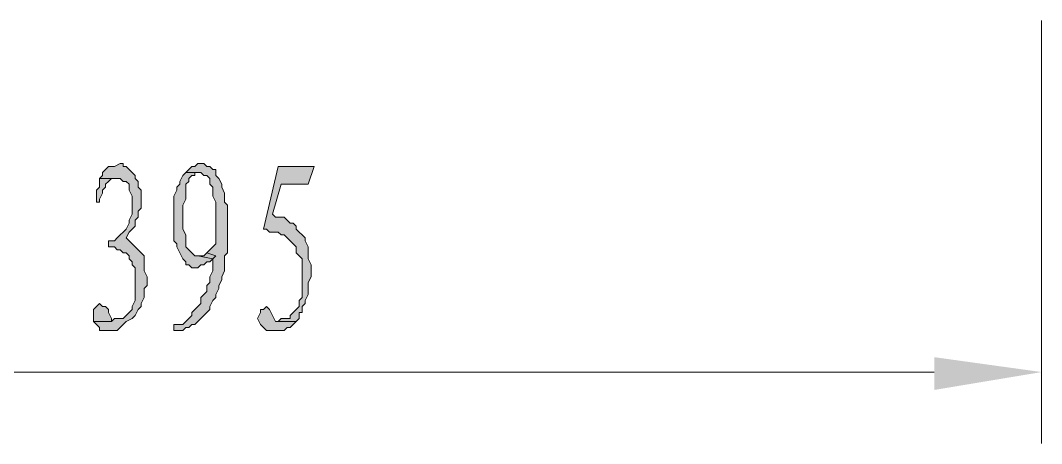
# Model space of a CAD drawing. Header units: millimetres. Extents: x 24 to 410, y 10 to 282.
# Drawn here: x 267.65 to 282.15, y 55.2 to 61.21 of the extents above; entities that cross this region are included whole.
import ezdxf

# ---------------------------------------------------------------- set-up
doc = ezdxf.new("R2010")
doc.units = ezdxf.units.MM

msp = doc.modelspace()

# ---------------------------------------------------------------- hatches: boundary and pattern name
h = msp.add_hatch(color=256)
h.dxf.hatch_style = 2
h.paths.add_polyline_path([(269.070667, 59.182), (268.986, 59.139667), (268.901333, 59.139667), (268.859, 59.097333), (268.816667, 59.055), (268.816667, 59.012667), (268.774333, 58.970333), (269.070667, 58.970333), (269.113, 58.928), (269.155333, 58.928), (269.197667, 58.885667), (269.197667, 58.801), (269.24, 58.716333), (269.24, 58.462333), (269.197667, 58.377667), (269.197667, 58.335333), (269.155333, 58.250667), (269.113, 58.208333), (269.070667, 58.166), (269.028333, 58.123667), (268.986, 58.081333), (268.901333, 58.081333), (268.901333, 57.996667), (268.986, 57.996667), (269.028333, 57.954333), (269.070667, 57.954333), (269.113, 57.912), (269.155333, 57.912), (269.197667, 57.869667), (269.197667, 57.827333), (269.24, 57.785), (269.24, 57.742667), (269.282333, 57.700333), (269.282333, 57.234667), (269.24, 57.15), (269.24, 57.107667), (269.197667, 57.065333), (269.155333, 57.023), (269.113, 56.980667), (268.986, 56.980667), (268.943667, 56.938333), (268.689667, 56.938333), (268.732, 56.896), (268.774333, 56.853667), (268.774333, 56.811333), (268.816667, 56.811333), (269.028333, 56.811333), (269.070667, 56.853667), (269.113, 56.896), (269.155333, 56.938333), (269.24, 56.980667), (269.282333, 57.023), (269.324667, 57.107667), (269.367, 57.15), (269.367, 57.192333), (269.409333, 57.277), (269.409333, 57.404), (269.451667, 57.446333), (269.451667, 57.573333), (269.409333, 57.658), (269.409333, 57.869667), (269.367, 57.912), (269.324667, 57.954333), (269.282333, 57.996667), (269.24, 58.039), (269.197667, 58.081333), (269.155333, 58.123667), (269.197667, 58.208333), (269.24, 58.250667), (269.282333, 58.293), (269.282333, 58.377667), (269.324667, 58.42), (269.324667, 58.504667), (269.367, 58.547), (269.367, 58.801), (269.324667, 58.843333), (269.324667, 58.928), (269.282333, 58.970333), (269.282333, 59.012667), (269.24, 59.055), (269.197667, 59.097333), (269.155333, 59.139667), (269.113, 59.139667), (269.113, 59.182)])
h = msp.add_hatch(color=256)
h.dxf.hatch_style = 2
h.paths.add_polyline_path([(270.213667, 59.182), (270.171333, 59.182), (270.129, 59.139667), (270.086667, 59.139667), (270.044333, 59.097333), (270.002, 59.055), (270.213667, 59.055), (270.256, 59.012667), (270.298333, 59.012667), (270.340667, 58.970333), (270.340667, 58.885667), (270.383, 58.843333), (270.383, 58.716333), (270.425333, 58.631667), (270.425333, 58.081333), (270.425333, 58.039), (270.383, 57.996667), (270.340667, 57.954333), (270.298333, 57.912), (270.425333, 57.869667), (270.383, 57.827333), (270.383, 57.658), (270.340667, 57.573333), (270.340667, 57.488667), (270.298333, 57.446333), (270.298333, 57.361667), (270.256, 57.319333), (270.213667, 57.277), (270.213667, 57.192333), (270.171333, 57.15), (270.129, 57.107667), (270.086667, 57.065333), (270.086667, 57.023), (270.044333, 56.980667), (270.002, 56.938333), (269.959667, 56.896), (269.832667, 56.896), (269.832667, 56.811333), (269.959667, 56.811333), (270.002, 56.853667), (270.044333, 56.853667), (270.086667, 56.896), (270.129, 56.896), (270.171333, 56.938333), (270.213667, 56.980667), (270.256, 57.023), (270.298333, 57.065333), (270.340667, 57.107667), (270.340667, 57.15), (270.383, 57.234667), (270.425333, 57.277), (270.425333, 57.319333), (270.467667, 57.404), (270.467667, 57.446333), (270.51, 57.531), (270.51, 57.573333), (270.552333, 57.658), (270.552333, 57.869667), (270.594667, 57.912), (270.594667, 58.589333), (270.552333, 58.631667), (270.552333, 58.758667), (270.51, 58.843333), (270.51, 58.885667), (270.467667, 58.970333), (270.425333, 59.012667), (270.425333, 59.097333), (270.383, 59.097333), (270.340667, 59.139667), (270.298333, 59.139667), (270.256, 59.182)])
h = msp.add_hatch(color=256)
h.dxf.hatch_style = 2
h.paths.add_polyline_path([(270.002, 59.055), (269.959667, 59.012667), (269.917333, 58.928), (269.917333, 58.885667), (269.875, 58.843333), (269.875, 58.801), (269.832667, 58.716333), (269.832667, 58.081333), (269.875, 58.039), (269.875, 57.996667), (269.917333, 57.912), (269.959667, 57.827333), (270.002, 57.785), (270.002, 57.742667), (270.044333, 57.742667), (270.086667, 57.700333), (270.129, 57.700333), (270.171333, 57.700333), (270.213667, 57.742667), (270.256, 57.742667), (270.298333, 57.785), (270.340667, 57.785), (270.383, 57.827333), (270.171333, 57.869667), (270.129, 57.869667), (270.086667, 57.912), (270.044333, 57.954333), (270.002, 57.996667), (270.002, 58.166), (269.959667, 58.250667), (269.959667, 58.589333), (270.002, 58.674), (270.002, 58.885667), (270.044333, 58.928), (270.044333, 58.970333), (270.086667, 59.012667), (270.129, 59.012667), (270.129, 59.055), (270.171333, 59.055)])
h = msp.add_hatch(color=256)
h.dxf.hatch_style = 2
h.paths.add_polyline_path([(271.822333, 59.139667), (271.314333, 59.139667), (271.102667, 58.250667), (271.145, 58.250667), (271.187333, 58.208333), (271.314333, 58.208333), (271.356667, 58.166), (271.399, 58.166), (271.441333, 58.123667), (271.483667, 58.081333), (271.526, 58.039), (271.568333, 57.996667), (271.568333, 57.912), (271.610667, 57.869667), (271.653, 57.827333), (271.653, 57.277), (271.610667, 57.234667), (271.610667, 57.15), (271.568333, 57.107667), (271.526, 57.065333), (271.483667, 57.023), (271.483667, 56.980667), (271.399, 56.980667), (271.356667, 56.980667), (271.314333, 56.938333), (271.272, 56.938333), (271.568333, 56.938333), (271.610667, 56.980667), (271.610667, 57.065333), (271.653, 57.065333), (271.653, 57.15), (271.695333, 57.192333), (271.695333, 57.234667), (271.737667, 57.319333), (271.737667, 57.488667), (271.78, 57.573333), (271.78, 57.742667), (271.737667, 57.827333), (271.737667, 57.996667), (271.695333, 58.081333), (271.695333, 58.123667), (271.653, 58.166), (271.610667, 58.208333), (271.568333, 58.250667), (271.568333, 58.293), (271.526, 58.335333), (271.483667, 58.335333), (271.441333, 58.377667), (271.399, 58.42), (271.272, 58.42), (271.229667, 58.462333), (271.356667, 58.885667), (271.737667, 58.885667)])
h = msp.add_hatch(color=256)
h.dxf.hatch_style = 2
h.paths.add_polyline_path([(268.774333, 58.970333), (268.774333, 58.843333), (268.732, 58.801), (268.732, 58.631667), (268.774333, 58.631667), (268.774333, 58.674), (268.816667, 58.758667), (268.816667, 58.801), (268.859, 58.843333), (268.859, 58.885667), (268.901333, 58.928), (268.943667, 58.970333), (269.028333, 58.970333)])
h = msp.add_hatch(color=256)
h.dxf.hatch_style = 2
h.paths.add_polyline_path([(270.298333, 57.912), (270.256, 57.869667), (270.171333, 57.869667), (270.383, 57.827333), (270.425333, 57.869667)])
h = msp.add_hatch(color=256)
h.dxf.hatch_style = 2
h.paths.add_polyline_path([(268.774333, 57.192333), (268.732, 57.15), (268.689667, 57.107667), (268.689667, 56.938333), (268.943667, 56.938333), (268.943667, 56.980667), (268.901333, 57.065333), (268.901333, 57.107667), (268.859, 57.15), (268.816667, 57.15)])
h = msp.add_hatch(color=256)
h.dxf.hatch_style = 2
h.paths.add_polyline_path([(271.145, 57.15), (271.102667, 57.107667), (271.060333, 57.107667), (271.060333, 57.065333), (271.018, 56.980667), (271.060333, 56.896), (271.102667, 56.853667), (271.145, 56.811333), (271.399, 56.811333), (271.441333, 56.853667), (271.483667, 56.853667), (271.526, 56.896), (271.568333, 56.938333), (271.272, 56.938333), (271.229667, 57.023), (271.187333, 57.107667)])
h = msp.add_hatch(color=256)
h.dxf.hatch_style = 2
h.paths.add_polyline_path([(280.627667, 56.430333), (280.627667, 55.964667), (282.151667, 56.218667)])

# ---------------------------------------------------------------- linework, layer by layer
at = {"lineweight": 0}
for points in [[(282.151667, 61.214), (282.151667, 55.202667)], [(259.926667, 56.218667), (280.627667, 56.218667)]]:
    msp.add_lwpolyline(points, dxfattribs=at)
for points in [[(269.070667, 59.182), (268.986, 59.139667), (268.901333, 59.139667), (268.859, 59.097333), (268.816667, 59.055), (268.816667, 59.012667), (268.774333, 58.970333), (269.070667, 58.970333), (269.113, 58.928), (269.155333, 58.928), (269.197667, 58.885667), (269.197667, 58.801), (269.24, 58.716333), (269.24, 58.462333), (269.197667, 58.377667), (269.197667, 58.335333), (269.155333, 58.250667), (269.113, 58.208333), (269.070667, 58.166), (269.028333, 58.123667), (268.986, 58.081333), (268.901333, 58.081333), (268.901333, 57.996667), (268.986, 57.996667), (269.028333, 57.954333), (269.070667, 57.954333), (269.113, 57.912), (269.155333, 57.912), (269.197667, 57.869667), (269.197667, 57.827333), (269.24, 57.785), (269.24, 57.742667), (269.282333, 57.700333), (269.282333, 57.234667), (269.24, 57.15), (269.24, 57.107667), (269.197667, 57.065333), (269.155333, 57.023), (269.113, 56.980667), (268.986, 56.980667), (268.943667, 56.938333), (268.689667, 56.938333), (268.732, 56.896), (268.774333, 56.853667), (268.774333, 56.811333), (268.816667, 56.811333), (269.028333, 56.811333), (269.070667, 56.853667), (269.113, 56.896), (269.155333, 56.938333), (269.24, 56.980667), (269.282333, 57.023), (269.324667, 57.107667), (269.367, 57.15), (269.367, 57.192333), (269.409333, 57.277), (269.409333, 57.404), (269.451667, 57.446333), (269.451667, 57.573333), (269.409333, 57.658), (269.409333, 57.869667), (269.367, 57.912), (269.324667, 57.954333), (269.282333, 57.996667), (269.24, 58.039), (269.197667, 58.081333), (269.155333, 58.123667), (269.197667, 58.208333), (269.24, 58.250667), (269.282333, 58.293), (269.282333, 58.377667), (269.324667, 58.42), (269.324667, 58.504667), (269.367, 58.547), (269.367, 58.801), (269.324667, 58.843333), (269.324667, 58.928), (269.282333, 58.970333), (269.282333, 59.012667), (269.24, 59.055), (269.197667, 59.097333), (269.155333, 59.139667), (269.113, 59.139667), (269.113, 59.182)], [(270.213667, 59.182), (270.171333, 59.182), (270.129, 59.139667), (270.086667, 59.139667), (270.044333, 59.097333), (270.002, 59.055), (270.213667, 59.055), (270.256, 59.012667), (270.298333, 59.012667), (270.340667, 58.970333), (270.340667, 58.885667), (270.383, 58.843333), (270.383, 58.716333), (270.425333, 58.631667), (270.425333, 58.081333), (270.425333, 58.039), (270.383, 57.996667), (270.340667, 57.954333), (270.298333, 57.912), (270.425333, 57.869667), (270.383, 57.827333), (270.383, 57.658), (270.340667, 57.573333), (270.340667, 57.488667), (270.298333, 57.446333), (270.298333, 57.361667), (270.256, 57.319333), (270.213667, 57.277), (270.213667, 57.192333), (270.171333, 57.15), (270.129, 57.107667), (270.086667, 57.065333), (270.086667, 57.023), (270.044333, 56.980667), (270.002, 56.938333), (269.959667, 56.896), (269.832667, 56.896), (269.832667, 56.811333), (269.959667, 56.811333), (270.002, 56.853667), (270.044333, 56.853667), (270.086667, 56.896), (270.129, 56.896), (270.171333, 56.938333), (270.213667, 56.980667), (270.256, 57.023), (270.298333, 57.065333), (270.340667, 57.107667), (270.340667, 57.15), (270.383, 57.234667), (270.425333, 57.277), (270.425333, 57.319333), (270.467667, 57.404), (270.467667, 57.446333), (270.51, 57.531), (270.51, 57.573333), (270.552333, 57.658), (270.552333, 57.869667), (270.594667, 57.912), (270.594667, 58.589333), (270.552333, 58.631667), (270.552333, 58.758667), (270.51, 58.843333), (270.51, 58.885667), (270.467667, 58.970333), (270.425333, 59.012667), (270.425333, 59.097333), (270.383, 59.097333), (270.340667, 59.139667), (270.298333, 59.139667), (270.256, 59.182)], [(270.002, 59.055), (269.959667, 59.012667), (269.917333, 58.928), (269.917333, 58.885667), (269.875, 58.843333), (269.875, 58.801), (269.832667, 58.716333), (269.832667, 58.081333), (269.875, 58.039), (269.875, 57.996667), (269.917333, 57.912), (269.959667, 57.827333), (270.002, 57.785), (270.002, 57.742667), (270.044333, 57.742667), (270.086667, 57.700333), (270.129, 57.700333), (270.171333, 57.700333), (270.213667, 57.742667), (270.256, 57.742667), (270.298333, 57.785), (270.340667, 57.785), (270.383, 57.827333), (270.171333, 57.869667), (270.129, 57.869667), (270.086667, 57.912), (270.044333, 57.954333), (270.002, 57.996667), (270.002, 58.166), (269.959667, 58.250667), (269.959667, 58.589333), (270.002, 58.674), (270.002, 58.885667), (270.044333, 58.928), (270.044333, 58.970333), (270.086667, 59.012667), (270.129, 59.012667), (270.129, 59.055), (270.171333, 59.055)], [(271.822333, 59.139667), (271.314333, 59.139667), (271.102667, 58.250667), (271.145, 58.250667), (271.187333, 58.208333), (271.314333, 58.208333), (271.356667, 58.166), (271.399, 58.166), (271.441333, 58.123667), (271.483667, 58.081333), (271.526, 58.039), (271.568333, 57.996667), (271.568333, 57.912), (271.610667, 57.869667), (271.653, 57.827333), (271.653, 57.277), (271.610667, 57.234667), (271.610667, 57.15), (271.568333, 57.107667), (271.526, 57.065333), (271.483667, 57.023), (271.483667, 56.980667), (271.399, 56.980667), (271.356667, 56.980667), (271.314333, 56.938333), (271.272, 56.938333), (271.568333, 56.938333), (271.610667, 56.980667), (271.610667, 57.065333), (271.653, 57.065333), (271.653, 57.15), (271.695333, 57.192333), (271.695333, 57.234667), (271.737667, 57.319333), (271.737667, 57.488667), (271.78, 57.573333), (271.78, 57.742667), (271.737667, 57.827333), (271.737667, 57.996667), (271.695333, 58.081333), (271.695333, 58.123667), (271.653, 58.166), (271.610667, 58.208333), (271.568333, 58.250667), (271.568333, 58.293), (271.526, 58.335333), (271.483667, 58.335333), (271.441333, 58.377667), (271.399, 58.42), (271.272, 58.42), (271.229667, 58.462333), (271.356667, 58.885667), (271.737667, 58.885667)], [(268.774333, 58.970333), (268.774333, 58.843333), (268.732, 58.801), (268.732, 58.631667), (268.774333, 58.631667), (268.774333, 58.674), (268.816667, 58.758667), (268.816667, 58.801), (268.859, 58.843333), (268.859, 58.885667), (268.901333, 58.928), (268.943667, 58.970333), (269.028333, 58.970333)], [(270.298333, 57.912), (270.256, 57.869667), (270.171333, 57.869667), (270.383, 57.827333), (270.425333, 57.869667)], [(268.774333, 57.192333), (268.732, 57.15), (268.689667, 57.107667), (268.689667, 56.938333), (268.943667, 56.938333), (268.943667, 56.980667), (268.901333, 57.065333), (268.901333, 57.107667), (268.859, 57.15), (268.816667, 57.15)], [(271.145, 57.15), (271.102667, 57.107667), (271.060333, 57.107667), (271.060333, 57.065333), (271.018, 56.980667), (271.060333, 56.896), (271.102667, 56.853667), (271.145, 56.811333), (271.399, 56.811333), (271.441333, 56.853667), (271.483667, 56.853667), (271.526, 56.896), (271.568333, 56.938333), (271.272, 56.938333), (271.229667, 57.023), (271.187333, 57.107667)]]:
    msp.add_lwpolyline(points, close=True, dxfattribs=at)

doc.saveas('drawing.dxf')
